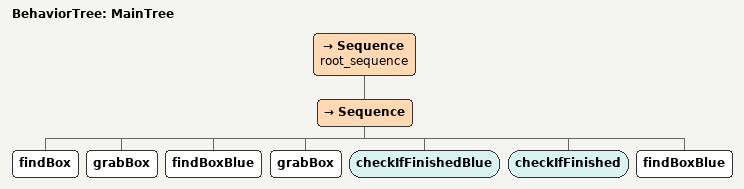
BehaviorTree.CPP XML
<root BTCPP_format="4"><BehaviorTree ID="MainTree"><Sequence name="root_sequence">   <Sequence><findBox/><grabBox/><findBoxBlue/><grabBox/><checkIfFinishedBlue/><checkIfFinished/><findBoxBlue/></Sequence>   </Sequence></BehaviorTree></root>
